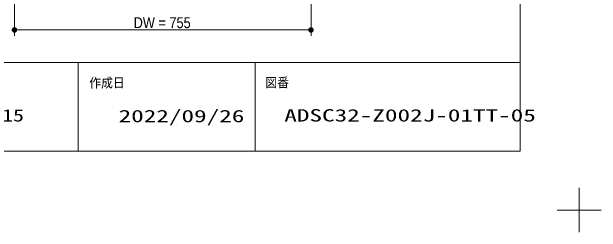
# Model space of a CAD drawing. Units: millimetres, scale not verified. Extents: x -4547 to 4547, y -2284 to 2284.
# Drawn here: x 365 to 1866, y -2284 to -1723 of the extents above; entities that cross this region are included whole.
import ezdxf
from ezdxf.enums import TextEntityAlignment as Align

# ---------------------------------------------------------------- set-up
doc = ezdxf.new("R2010")
doc.units = ezdxf.units.MM
doc.header["$LTSCALE"] = 20
for name, color, linetype, lineweight in [('0-1_0', 7, 'Continuous', 9), ('0-2_2寸法-1', 7, 'Continuous', 9), ('0-5_1図面枠', 7, 'Continuous', 9)]:
    doc.layers.add(name, color=color, linetype=linetype, lineweight=lineweight)
doc.styles.add('ＭＳ ゴシック', font='')
doc.styles.add('ＭＳ Ｐゴシック', font='')
doc.styles.get('ＭＳ ゴシック').set_extended_font_data('MS Gothic')
doc.styles.get('ＭＳ Ｐゴシック').set_extended_font_data('MS PGothic')

# ---------------------------------------------------------------- blocks, each defined once
blk = doc.blocks.new('_Dot')
at = {"layer": '0-1_0'}
for p, q in [((-10, 0), (-20, 0)), ((9.78, 2), (-9.78, 2)), ((7.99, 6), (-7.99, 6)), ((9.16, -3.98), (-9.16, -3.98)), ((6, -7.98), (-6, -7.98))]:
    blk.add_line(p, q, dxfattribs=at)
for points in [[(10, 0), (9.92, 1.25), (9.69, 2.49), (9.3, 3.68), (8.76, 4.82), (8.09, 5.88), (7.29, 6.85), (6.37, 7.71), (5.36, 8.44), (4.26, 9.05), (3.09, 9.51), (1.87, 9.82), (0.63, 9.98), (-0.63, 9.98), (-1.87, 9.82), (-3.09, 9.51), (-4.26, 9.05), (-5.36, 8.44), (-6.37, 7.71), (-7.29, 6.85), (-8.09, 5.88), (-8.76, 4.82), (-9.3, 3.68), (-9.69, 2.49), (-9.92, 1.25), (-10, 0), (0, 0)], [(-10, 0), (-9.92, -1.25), (-9.69, -2.49), (-9.3, -3.68), (-8.76, -4.82), (-8.09, -5.88), (-7.29, -6.85), (-6.37, -7.71), (-5.36, -8.44), (-4.26, -9.05), (-3.09, -9.51), (-1.87, -9.82), (-0.63, -9.98), (0.63, -9.98), (1.87, -9.82), (3.09, -9.51), (4.26, -9.05), (5.36, -8.44), (6.37, -7.71), (7.29, -6.85), (8.09, -5.88), (8.76, -4.82), (9.3, -3.68), (9.69, -2.49), (9.92, -1.25), (10, 0), (0, 0)]]:
    blk.add_lwpolyline(points, close=True, dxfattribs=at)
blk = doc.blocks.new('グループ-109')
at = {"layer": '0-5_1図面枠'}
for p, q in [((63000, -43425), (63000, -45675)), ((64125, -44550), (61875, -44550))]:
    blk.add_line(p, q, dxfattribs=at)
blk = doc.blocks.new('グループ-111')
at = {"layer": '0-5_1図面枠'}
for p, q in [((-60000, -37050), (60000, -37050)), ((37500, -37050), (37500, -41550)), ((46500, -37050), (46500, -41550))]:
    blk.add_line(p, q, dxfattribs=at)
blk.add_lwpolyline([(-60000, 41550), (60000, 41550), (60000, -41550), (-60000, -41550)], close=True, dxfattribs=at)
blk = doc.blocks.new('図面枠')
at = {"layer": '0-5_1図面枠'}
for name in ['グループ-109', 'グループ-111']:
    blk.add_blockref(name, (0, 0), dxfattribs=at)
at = {"layer": '0-5_1図面枠', "style": 'ＭＳ ゴシック'}
for s, height, width, p in [('作成日', 488.1, 0.9, (38062.5, -38465.4)), ('図番', 488.1, 0.9, (47024.9, -38451.2)), ('1 : 15', 627.7, 1.3, (31400.2, -40233.6))]:
    blk.add_text(s, height=height, dxfattribs=dict(at, width=width)).set_placement(p, align=Align.BOTTOM_LEFT)

msp = doc.modelspace()

# ---------------------------------------------------------------- linework, layer by layer
at = {"layer": '0-2_2寸法-1'}
for p, q in [((371.81, -1596), (371.81, -1784.27)), ((1126.81, -1596), (1126.81, -1784.27)), ((383.07, -1769.27), (1115.56, -1769.27))]:
    msp.add_line(p, q, dxfattribs=at)

# ---------------------------------------------------------------- block references
at = {"layer": '0-2_2寸法-1', "xscale": 0.5627563, "yscale": 0.5627563, "rotation": 180}
msp.add_blockref('_Dot', (371.81, -1769.27), dxfattribs=at)
at = {"layer": '0-2_2寸法-1', "xscale": 0.5627563, "yscale": 0.5627563}
msp.add_blockref('_Dot', (1126.81, -1769.27), dxfattribs=at)
at = {"layer": '0-5_1図面枠', "xscale": 0.05, "yscale": 0.05}
msp.add_blockref('図面枠', (-1340.62, 0), dxfattribs=at)

# ---------------------------------------------------------------- texts
at = {"layer": '0-2_2寸法-1', "style": 'ＭＳ Ｐゴシック', "width": 0.9}
msp.add_text('DW = 755', height=27.57, dxfattribs=at).set_placement((675.24, -1773.06), align=Align.BOTTOM_LEFT)
at = {"layer": '0-5_1図面枠', "style": 'ＭＳ ゴシック', "width": 1.5}
for s, p in [('2022/09/26', (636.96, -2013.54)), ('ADSC32-Z002J-01TT-05', (1058.82, -2011.68))]:
    msp.add_text(s, height=31.38, dxfattribs=at).set_placement(p, align=Align.BOTTOM_LEFT)

doc.saveas('drawing.dxf')
